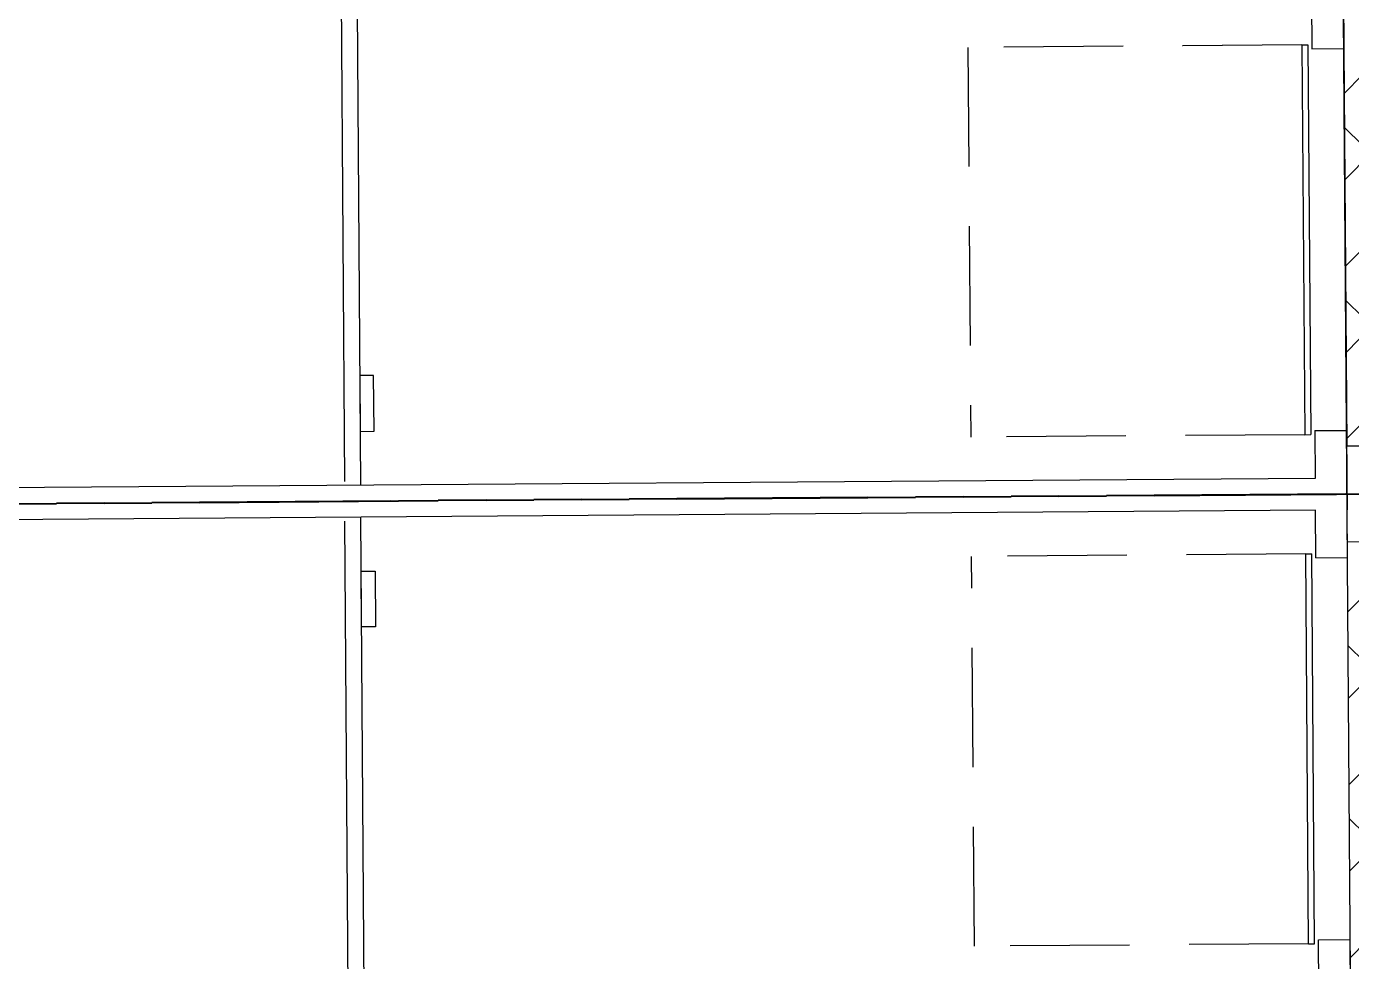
# Model space of a CAD drawing. Header units: feet. Extents: x 919634 to 928945, y 707022 to 708026.
# Drawn here: x 920150.87 to 920178.63, y 707185.49 to 707205.08 of the extents above; entities that cross this region are included whole.
import ezdxf

# ---------------------------------------------------------------- set-up
doc = ezdxf.new("R2010")
doc.units = ezdxf.units.FT
doc.header["$LTSCALE"] = 20
doc.header["$MEASUREMENT"] = 0
doc.linetypes.add('Site Plan$0$HIDDEN2', pattern=[0.1875, 0.125, -0.0625])
doc.linetypes.add('Site Plan$0$PHANTOM2', pattern=[1.25, 0.625, -0.125, 0.125, -0.125, 0.125, -0.125])
for name, color, linetype in [('-u-site-xref', 7, 'Continuous'), ('Site Plan$0$-u-site-bldg_interior', 252, 'Continuous'), ('Site Plan$0$SP-BLDG-ROOF ABOVE', 4, 'Site Plan$0$HIDDEN2'), ('Site Plan$0$SP-LOT PAVERS', 254, 'Continuous')]:
    doc.layers.add(name, color=color, linetype=linetype)
for name, color, linetype, lineweight in [('Site Plan$0$SP-LOT LINES', 252, 'Site Plan$0$PHANTOM2', 40), ('Site Plan$0$SP-SIDEWALK', 2, 'Continuous', 25), ('SP-BUILDING-FOOTPRINT', 1, 'Continuous', 25)]:
    doc.layers.add(name, color=color, linetype=linetype, lineweight=lineweight)
doc.layers.get('-u-site-xref').off()
pattern_1 = [(315.4182178492434, (0, 0), (1.810145136983853, 0.01321298806884015), [3.84, -1.28]), (45.41821784924338, (0.9116790626081567, -0.8984660745381309), (1.810145136983853, 0.01321298806884), [3.84, -1.28])]

# ---------------------------------------------------------------- blocks, each defined once
blk = doc.blocks.new('Site Plan')
at = {"layer": 'Site Plan$0$SP-LOT PAVERS'}
h = blk.add_hatch(dxfattribs=at)
h.set_pattern_fill('AR-HBONE', color=256, scale=0.32, angle=-89.58178215075662)
h.set_pattern_definition(pattern_1)
h.paths.add_polyline_path([(920178.3518498054, 707215.2832240142), (920198.3513170131, 707215.4292082872), (920198.4900259995, 707196.4264364706), (920178.5298745737, 707196.2807391797), (920178.4568824345, 707206.2804731388), (920158.2074218867, 707206.1326640625), (920158.1295636119, 707216.7990460144), (920163.4915920927, 707216.8381700075), (920163.5402530439, 707210.1717457379), (920178.3883694436, 707210.2801281989)])
h = blk.add_hatch(dxfattribs=at)
h.set_pattern_fill('AR-HBONE', color=256, scale=0.32, angle=-89.58178215075662)
h.set_pattern_definition(pattern_1)
h.paths.add_polyline_path([(920178.6438422757, 707175.2810119848), (920198.6433094837, 707175.4269962576), (920198.5046244268, 707194.4264897498), (920178.5444730008, 707194.2807924588), (920178.6174651347, 707184.2810592103), (920158.3680060073, 707184.1330555411), (920158.4458642862, 707173.4666730303), (920163.80793146, 707173.5060196422), (920163.7592714123, 707180.1723201257), (920178.607347496, 707180.2807022926)])
at = {"layer": 'Site Plan$0$-u-site-bldg_interior'}
for p, q in [((920157.4385855645, 707208.7104541668), (920157.5346918775, 707195.5441382548)), ((920178.4568824345, 707206.2804731388), (920178.4690477906, 707204.6138508716)), ((920177.7950996701, 707205.6089580895), (920177.8023988837, 707204.6089847292)), ((920157.7956324624, 707205.4629738167), (920157.8686245988, 707195.4632402128)), ((920177.5934628325, 707204.6907951729), (920177.7184595026, 707204.6917075746)), ((920177.5934628325, 707204.6907951729), (920177.6530730772, 707196.5243460631)), ((920177.7184595026, 707204.6917075746), (920177.7780697473, 707196.5252584649)), ((920177.8023988837, 707204.6089847292), (920178.4690477906, 707204.6138508716)), ((920177.6530730772, 707196.5243460631), (920177.7780697473, 707196.5252584649)), ((920177.8607925929, 707196.609197846), (920178.5274414998, 707196.6140639884)), ((920177.8607925929, 707196.609197846), (920177.8680918065, 707195.6092244857)), ((920178.5274414998, 707196.6140639884), (920178.5347407134, 707195.6140906281)), ((920177.8680918065, 707195.6092244857), (920122.4529014184, 707195.2047263962)), ((920178.5347407134, 707195.6140906281), (920178.5396068558, 707194.9474417211)), ((920177.872957949, 707194.9425755787), (920121.8350874244, 707194.5335322929)), ((920157.6368808685, 707181.5445112095), (920157.5407745555, 707194.7108271213)), ((920157.9464828777, 707184.796857702), (920157.8734907412, 707194.7965913058)), ((920177.8802571626, 707193.9426022182), (920177.872957949, 707194.9425755787)), ((920178.5469060695, 707193.9474683608), (920178.5396068558, 707194.9474417211)), ((920177.6713211114, 707194.0244126621), (920177.7963177814, 707194.0253250638)), ((920177.7309313561, 707185.8579635523), (920177.6713211114, 707194.0244126621)), ((920177.8559280261, 707185.858875954), (920177.7963177814, 707194.0253250638)), ((920177.8802571626, 707193.9426022182), (920178.5469060695, 707193.9474683608)), ((920157.8817457543, 707193.6656759), (920158.1734046511, 707193.6678048372)), ((920157.8902615035, 707192.4990403128), (920157.8817457543, 707193.6656759)), ((920158.1734046511, 707193.6678048372), (920158.1819204004, 707192.5011692501)), ((920158.1819204004, 707192.5011692501), (920157.8902615035, 707192.4990403128)), ((920177.7309313561, 707185.8579635523), (920177.8559280261, 707185.858875954)), ((920177.9386508717, 707185.9428153352), (920178.6052997786, 707185.9476814776)), ((920177.9459500854, 707184.9428419748), (920177.9386508717, 707185.9428153352)), ((920178.6174651347, 707184.2810592103), (920178.6052997786, 707185.9476814776))]:
    blk.add_line(p, q, dxfattribs=at)
blk.add_lwpolyline([(920158.1435127333, 707197.7629201431), (920157.8518538364, 707197.7607912058), (920157.8603695858, 707196.5941556187), (920158.1520284825, 707196.5962845561)], close=True, dxfattribs=at)
at = {"layer": 'Site Plan$0$SP-BLDG-ROOF ABOVE'}
for p, q in [((920177.5934220296, 707204.6908615781), (920170.593608507, 707204.6397670825)), ((920177.5934628325, 707204.6907951729), (920170.5936493098, 707204.6397006774)), ((920177.5934628325, 707204.6907951729), (920170.5936493098, 707204.6397006774)), ((920170.5936493098, 707204.6397006774), (920170.6532595545, 707196.4732515677)), ((920170.5936493098, 707204.6397006774), (920170.6532595545, 707196.4732515677)), ((920177.6530730772, 707196.5243460631), (920170.6532595545, 707196.4732515677)), ((920177.6530730772, 707196.5243460631), (920170.6532595545, 707196.4732515677)), ((920177.6713211114, 707194.0244126621), (920170.6715075886, 707193.9733181667)), ((920170.7311178334, 707185.8068690569), (920170.6715075886, 707193.9733181667)), ((920177.6713220449, 707194.0242847687), (920170.6715085222, 707193.9731902732)), ((920170.7311187669, 707185.8067411634), (920170.6715085222, 707193.9731902732)), ((920177.7309313561, 707185.8579635523), (920170.7311178334, 707185.8068690569)), ((920177.7309322896, 707185.857835659), (920170.7311187669, 707185.8067411634))]:
    blk.add_line(p, q, dxfattribs=at)
at = {"layer": 'Site Plan$0$SP-LOT LINES', "ltscale": 0.4}
for points in [[(920104.499829337, 707194.7403370278), (920104.3392466368, 707216.7397509563), (920198.3367425131, 707217.4258770387), (920198.4973252133, 707195.4264631103)], [(920104.6604120372, 707172.7409230993), (920104.499829337, 707194.7403370278), (920198.4973252133, 707195.4264631103), (920198.6579079134, 707173.4270491818)]]:
    blk.add_lwpolyline(points, close=True, dxfattribs=at)
at = {"layer": 'Site Plan$0$SP-SIDEWALK'}
for p, q in [((920178.4690477906, 707204.6138508716), (920178.5298745736, 707196.2807391798)), ((920198.4900259995, 707196.4264364706), (920178.5298745737, 707196.2807391797)), ((920178.5444730008, 707194.2807924588), (920198.5046244268, 707194.4264897498))]:
    blk.add_line(p, q, dxfattribs=at)

msp = doc.modelspace()

# ---------------------------------------------------------------- block references
at = {"layer": '-u-site-xref'}
msp.add_blockref('Site Plan', (0, 0), dxfattribs=at)

# ---------------------------------------------------------------- next in the draw order: linework, layer by layer
at = {"layer": 'SP-BUILDING-FOOTPRINT'}
msp.add_lwpolyline([(920186.6551412055, 707162.339142471), (920186.5724163145, 707173.6722382429), (920158.4458628658, 707173.4668676234), (920158.3680045869, 707184.1332501341), (920178.6174651347, 707184.2810592103), (920178.4568824345, 707206.2804731389), (920158.2074218867, 707206.1326640625), (920158.1295636119, 707216.7990460144), (920166.0066570387, 707216.856544134), (920165.9239326174, 707228.1895755515), (920186.1733931651, 707228.3373846278), (920186.0906682747, 707239.6704803162)], dxfattribs=at)

doc.saveas('drawing.dxf')
